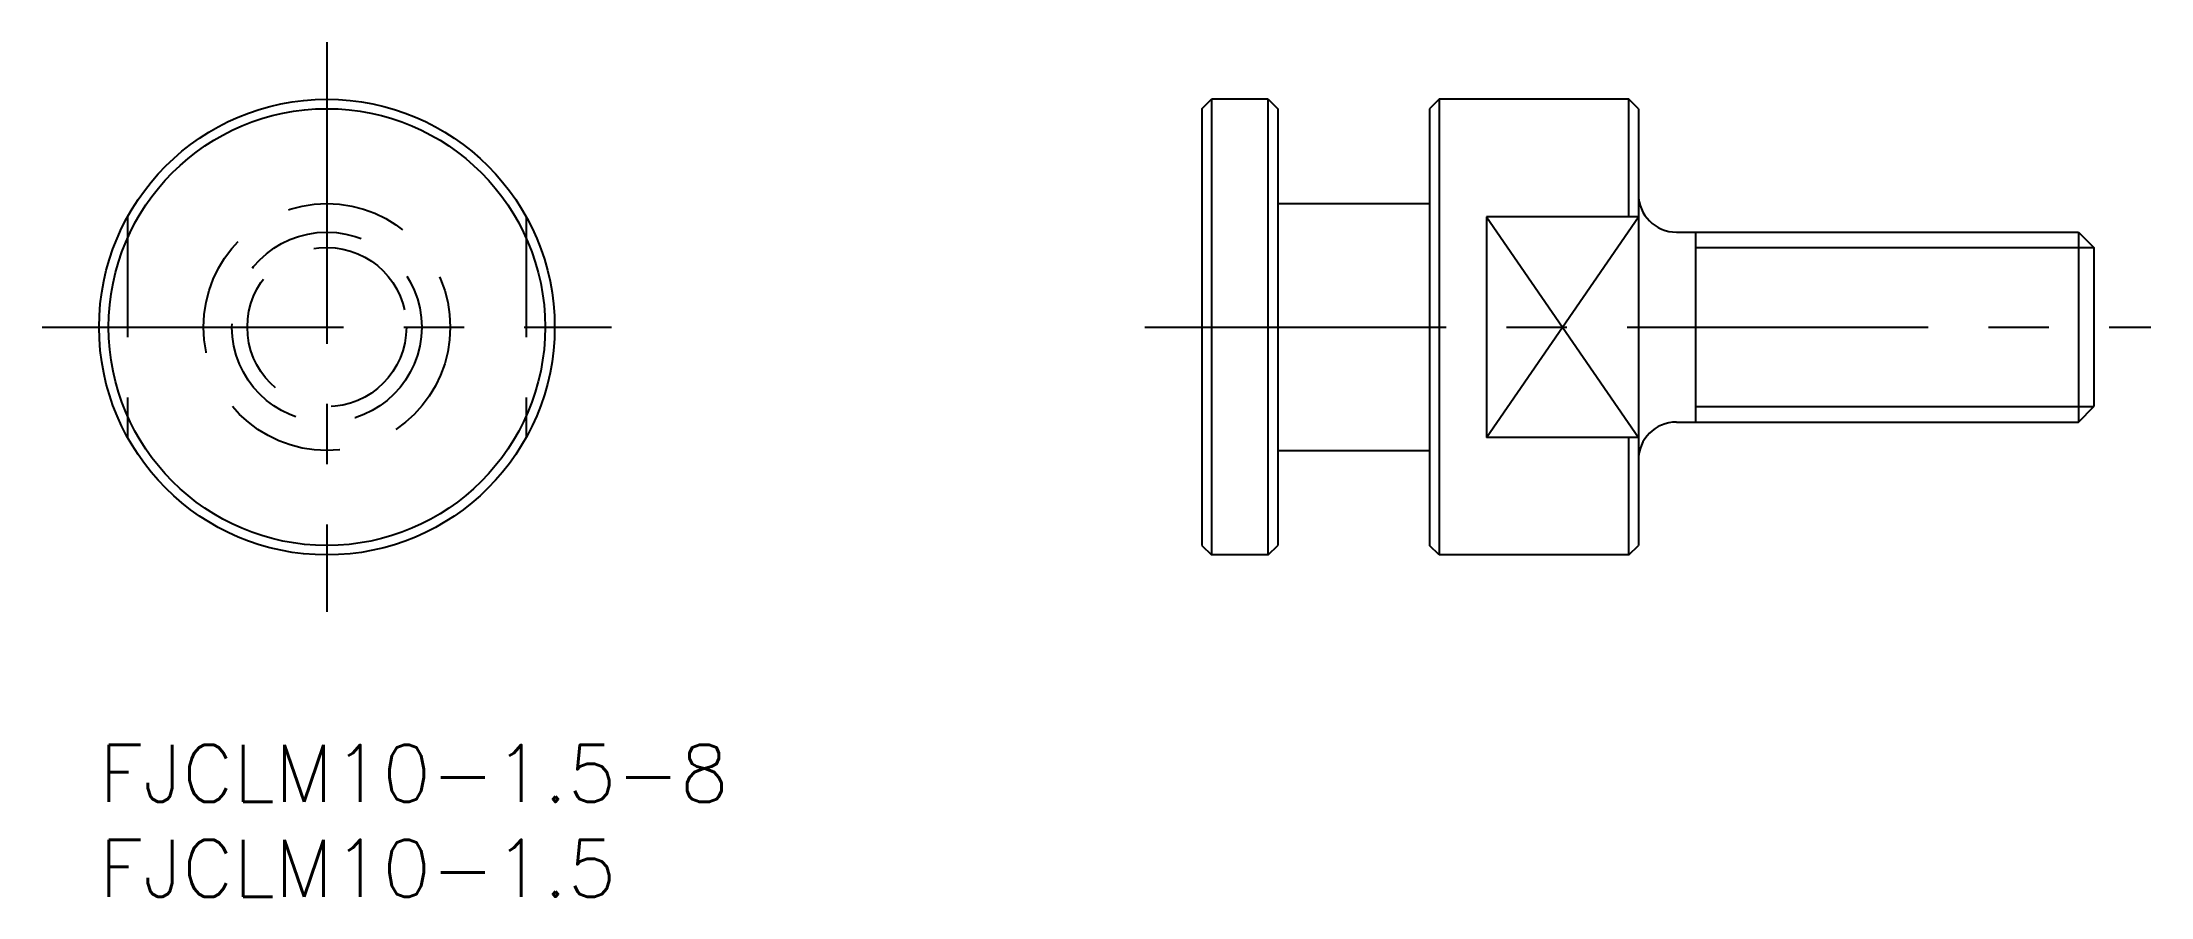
# Model space of a CAD drawing. Extents: x -3 to 108, y -8 to 37.
import ezdxf

# ---------------------------------------------------------------- set-up
doc = ezdxf.new("R2010")
doc.units = 0
doc.header["$LTSCALE"] = 0.5
doc.linetypes.add('CENTER', pattern=[50.8, 31.75, -6.35, 6.35, -6.35])
doc.linetypes.add('DASHED', pattern=[19.05, 12.7, -6.35])
for name, color, linetype in [('MSM_CENTER', 1, 'CENTER'), ('MSM_CONTINUOUS', 7, 'CONTINUOUS'), ('MSM_DASHED', 4, 'DASHED'), ('MSM_NARROW', 5, 'CONTINUOUS'), ('MSM_PART_NUMBER', 7, 'CONTINUOUS')]:
    doc.layers.add(name, color=color, linetype=linetype)
doc.styles.get("Standard").update_dxf_attribs({"font": 'txt.shx', "height": 3, "bigfont": 'bigfont.shx'})

# ---------------------------------------------------------------- blocks, each defined once
blk = doc.blocks.new('*U1')
at = {"layer": 'MSM_PART_NUMBER'}
blk.add_text('FJCLM10-1.5-8', height=3, dxfattribs=at).set_placement((0, -3))
blk = doc.blocks.new('*U2')
at = {"layer": 'MSM_PART_NUMBER'}
blk.add_text('FJCLM10-1.5', height=3, dxfattribs=at).set_placement((0, -8))

msp = doc.modelspace()

# ---------------------------------------------------------------- linework, layer by layer
at = {"layer": 'MSM_CENTER'}
for p, q in [((12, 37), (12, 7)), ((-3, 22), (27, 22)), ((55.1, 22), (108.1, 22))]:
    msp.add_line(p, q, dxfattribs=at)
at = {"layer": 'MSM_CONTINUOUS'}
for p, q in [((58.1, 33.5), (58.6, 34)), ((58.1, 33.5), (58.1, 10.5)), ((61.6, 34), (58.6, 34)), ((58.6, 34), (58.6, 10)), ((61.6, 34), (62.1, 33.5)), ((61.6, 10), (61.6, 34)), ((62.1, 33.5), (62.1, 10.5)), ((70.6, 34), (70.1, 33.5)), ((70.1, 33.5), (70.1, 10.5)), ((80.6, 34), (70.6, 34)), ((70.6, 34), (70.6, 10)), ((81.1, 33.5), (80.6, 34)), ((80.6, 27.81), (80.6, 34)), ((81.1, 33.5), (81.1, 10.5)), ((62.1, 28.5), (70.1, 28.5)), ((81.1, 27.81), (73.1, 27.81)), ((73.1, 27.81), (73.1, 16.19)), ((83.1, 27), (104.29, 27)), ((84.1, 27), (84.1, 17)), ((104.29, 27), (105.1, 26.19)), ((104.29, 27), (104.29, 17)), ((105.1, 26.19), (105.1, 17.81)), ((104.29, 17), (105.1, 17.81)), ((83.1, 17), (104.29, 17)), ((81.1, 16.19), (73.1, 16.19)), ((80.6, 10), (80.6, 16.19)), ((62.1, 15.5), (70.1, 15.5)), ((58.1, 10.5), (58.6, 10)), ((61.6, 10), (58.6, 10)), ((61.6, 10), (62.1, 10.5)), ((70.6, 10), (70.1, 10.5)), ((80.6, 10), (70.6, 10)), ((80.6, 10), (81.1, 10.5))]:
    msp.add_line(p, q, dxfattribs=at)
for radius in [12, 11.5]:
    msp.add_circle((12, 22), radius, dxfattribs=at)
for centre, start, end in [((83.1, 29), 180, 270), ((83.1, 15), 90, 180)]:
    msp.add_arc(centre, 2, start, end, dxfattribs=at)
at = {"layer": 'MSM_DASHED'}
for p, q in [((1.5, 27.81), (1.5, 16.19)), ((22.5, 27.81), (22.5, 16.19))]:
    msp.add_line(p, q, dxfattribs=at)
for radius in [6.5, 5, 4.19]:
    msp.add_circle((12, 22), radius, dxfattribs=at)
at = {"layer": 'MSM_NARROW'}
for p, q in [((73.1, 27.81), (81.1, 16.19)), ((73.1, 16.19), (81.1, 27.81)), ((84.1, 26.19), (105.1, 26.19)), ((84.1, 17.81), (105.1, 17.81))]:
    msp.add_line(p, q, dxfattribs=at)

# ---------------------------------------------------------------- block references
at = {"layer": 'MSM_CONTINUOUS'}
for name in ['*U1', '*U2']:
    msp.add_blockref(name, (0, 0), dxfattribs=at)

doc.saveas('drawing.dxf')
